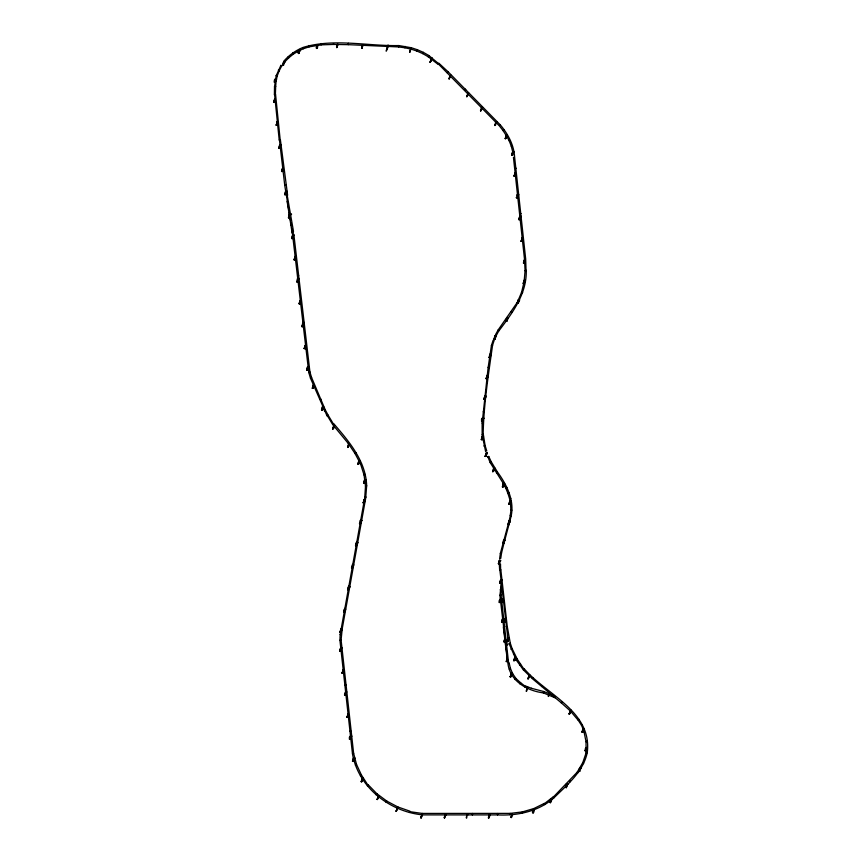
<?xml version="1.0" encoding="UTF-8"?>
<svg xmlns="http://www.w3.org/2000/svg" width="861" height="861" viewBox="0 0 861 861"><rect width="100%" height="100%" fill="white"/><g stroke="black" fill="none" stroke-linecap="round" stroke-linejoin="round"><path stroke-width="1.29" d="M584.985 750.727L585.975 750.437L584.985 750.727C584.931 746.207 589.042 746.659 585.975 750.814M585.824 747.703L585.889 747.811M587.062 747.391L586.879 748.263L587.17 747.391M500.607 560.425L499.402 563.837L498.422 563.729L499.423 560.296L500.467 560.834M498.422 563.729L499.423 560.296M499.402 563.837L498.433 563.352M500.456 561.211L500.51 560.414M287.326 195.964L293.461 231.211L293.203 233.309M504.288 626.055L504.837 626.539M276.112 80.869L275.671 86.477L274.508 86.832L276.177 75.779L280.987 65.156M524.101 281.859L525.081 270.666L526.243 270.322C526.975 293.827 512.338 313.06 498.928 330.807L498.25 329.795L517.461 302.125M525.242 280.288L524.112 283.71L523.165 283.183L524.155 283.334L525.339 280.309L524.08 280.643M524.155 280.126L523.972 280.901M525.027 281.17L525.339 280.309M488.209 375.913L487.111 378.894L486.131 378.722L487.165 375.288L488.348 375.504L487.122 375.654M486.034 396.394L484.851 399.418L483.86 399.246L485.001 395.823M486.131 378.722L487.165 375.288M481.557 420.921C483.624 422.385 479.631 420.039 482.547 417.854L483.731 418.069L483.398 418.92M483.86 399.246L484.904 395.812M487.111 378.894L486.174 378.356M481.503 421.287L482.547 417.854M482.644 417.876L483.678 418.435M488.026 376.354L488.252 375.482M485.895 396.803L485.981 396.006M483.538 418.844L483.624 418.048M421.772 814.431C424.451 813.602 418.059 823.202 422.364 813.839M445.159 814.463L445.761 813.957L445.858 814.937L444.341 817.885L445.75 813.86M466.35 817.918L467.771 813.989M489.371 814.517C491.911 813.742 485.658 823.331 489.963 813.925M368.142 785.426L361.383 774.932L360.372 775.847L361.459 775.072L356.465 764.299L355.378 765.074L356.519 764.45L353.613 753.224L352.472 753.849L353.634 753.343L341.096 639.917L339.934 640.433L341.096 640.035L342.194 628.971L365.914 496.948L364.935 496.732L340.127 634.794L339.934 640.423L352.472 753.849C358.208 787.115 389.355 811.406 422.041 814.818L422.46 814.904M488.994 357.423L489.974 357.638L488.994 357.423L489.909 354.398L491.168 354.614M490.049 353.989L490.092 354.377M491.125 354.215L489.974 357.638M365.279 500.155L364.171 503.136L363.191 502.91L364.257 499.477L365.43 499.746L364.181 499.843M359.489 523.488L360.468 523.714L359.489 523.488L360.555 520.055L361.728 520.324L360.468 523.714M363.191 502.91L364.257 499.477M355.518 545.626L356.572 542.193L357.756 542.473L356.486 545.852L355.518 545.626L356.572 542.193M364.171 503.136L363.267 502.544M351.514 567.905L352.483 568.142L351.514 567.905L352.569 564.472L353.742 564.751L353.397 565.591M353.527 565.526L352.418 565.365L352.569 564.472M365.15 500.23L365.43 499.746L365.215 500.521M348.587 589.86L347.607 589.634L348.673 586.19L349.846 586.47L348.888 589.01M349.781 586.836L348.597 586.556L347.607 589.634M345.702 609.125L344.594 612.106L343.614 611.87L344.777 608.458M348.522 587.084L348.673 586.19M361.631 520.302L361.588 520.733M339.944 632.308L340.999 628.874L342.183 629.143L340.913 632.534L339.944 632.308L341.107 628.896M343.614 611.87L344.68 608.436M357.606 542.882L357.649 542.441M349.631 587.245L349.749 586.449M340.913 632.534L340.02 631.942M342.032 629.552L342.075 629.122M509.088 521.013L510.422 515.05L511.391 515.298L504.255 542.236M501.263 584.371L499.897 595.457L507.936 663.508C509.927 681.105 527.266 690.888 543.356 692.868L543.732 691.523L531.355 688.262M276.09 80.977L277.328 75.542L276.359 75.284M274.379 81.967C276.359 83.603 272.517 80.923 275.369 78.9L276.542 79.201L275.574 81.741M274.293 82.333L275.369 78.9M276.177 80.041L276.446 79.18M524.123 281.741L521.497 292.589L522.466 292.848M504.255 542.215L501.532 553.031L500.392 553.257L509.099 520.97L510.013 521.691M411.127 48.786L409.588 52.058L410.923 48.076M409.997 52.177L409.814 51.208M411.332 48.194L409.588 52.058M502.684 543.13L503.642 543.42L502.684 543.13L503.771 539.696L504.933 540.051L504.686 540.816M507.904 524.371L508.873 524.661L507.904 524.371L508.851 521.335M508.916 521.465L510.056 521.249M503.771 539.696L503.524 540.46M493.116 340.278L491.405 345.573L488.112 367.722L482.117 423.483L482.16 434.783L485.647 451.691M494.246 340.095L492.363 345.896L491.405 345.573L492.567 345.272C488.413 374.976 483.634 404.896 483.15 434.859M417.208 50.605L417.477 49.777L411.407 47.753L398.847 45.558C367.227 46.203 334.165 38.078 303.19 47.377C295.99 50.304 289.479 54.792 284.313 60.625M421.944 813.828L422.041 814.904L497.55 814.915C517.622 815.884 538.728 811.428 554.064 797.727C567.345 784.672 583.231 771.725 587.288 752.536C592.293 711.304 546.703 694.967 524.252 668.814L523.38 669.88L532.259 678.619L561.211 702.77L562.018 701.64L561.168 702.737L570.488 711.111M553.3 797.092L577.225 772.145M350.954 731.15L349.964 731.161M544.087 803.926L553.569 796.522L554.064 797.727M544.765 804.626L544.4 803.345L533.755 808.587M276.306 79.976L275.294 79.427M281.891 65.597L279.093 71.032L278.361 70.096L279.308 70.451L277.113 76.145L276.177 75.779M282.688 64.661L283.689 61.562L284.69 62.218L283.517 65.21L282.688 64.661L283.517 65.21M283.215 63.52L283.915 61.26L284.916 61.917L284.539 62.627M273.712 101.727L274.81 98.681L273.755 102.115L274.745 102.093L273.755 102.115M298.939 50.013L299.434 49.432L300.08 50.39L298.584 53.522L298.046 52.736L299.294 49.841M298.046 52.736L298.961 50.196M298.584 53.522L300.08 50.39M303.018 47.872L303.535 48.668L298.154 51.186M277.812 123.543L277.21 125.243L276.23 125.254L277.167 121.831C279.287 121.078 277.651 123.683 278.361 121.81M276.23 125.254L277.274 121.821M288.812 210.127L284.765 185.535L279.405 139.676L280.385 139.654L287.628 195.339M280.212 140.16L275.552 94.29L274.562 94.301L279.222 140.171M280.783 145.627L280.89 144.842L279.696 144.852L278.749 148.275L279.739 148.264L280.342 146.574M278.749 148.275L279.739 145.229L280.783 144.842M279.997 147.037L280.6 145.348M316.45 48.507C318.462 40.133 317.913 51.208 316.191 47.635L317.096 45.095M316.848 48.442L317.505 45.03M283.473 168.939L282.569 171.479L281.59 171.49L282.634 168.067M281.59 171.49L282.526 168.067M333.487 43.545L333.616 44.438L321.078 44.869L321.131 43.491L321.218 44.858L309.034 46.871L308.948 45.504L309.174 46.838L303.427 48.711M338.104 44.6L336.586 47.549L337.426 44.115M336.586 47.549L337.846 44.126M286.788 191.196C286.1 193.068 287.725 190.442 285.604 191.26L284.679 194.672L285.658 194.618L286.261 192.929M284.679 194.672L285.669 191.637L286.853 191.572M288.5 217.865L289.479 217.811L288.5 217.865L289.274 214.863C289.178 213.689 292.148 213.087 291.459 214.658M288.435 217.489L289.425 214.454M293.257 236.818L292.654 238.519L291.664 238.529L292.611 235.107L293.795 235.085L293.558 235.968L293.698 235.085M291.664 238.529L292.536 235.613M363.127 45.342L361.62 48.367L362.492 44.933M361.62 48.367L362.911 44.955M294.107 259.882L295.054 256.46L296.281 256.815L295.097 259.871L294.107 259.882L295.151 256.46M296.001 257.321L296.238 256.438M297.475 279.276L297.572 278.49L298.756 278.458L297.615 281.891L296.582 281.525L297.615 281.891M296.625 281.913L297.572 278.49M298.756 278.458L298.519 279.351L298.659 278.469M386.697 49.497C391.411 35.075 382.338 61.239 388.214 46.559M299.101 303.556L300.091 300.511L301.275 300.489L300.134 303.911L299.101 303.556L300.134 303.911M299.144 303.933L300.015 301.006M302.598 321.53L303.578 321.519M302.598 324.08L302.695 323.284L303.879 323.262L302.738 326.696L301.705 326.33L302.738 326.696M301.748 326.706L302.695 323.284M303.879 323.262L303.642 324.145L303.782 323.262M304.224 348.361L305.214 345.315L306.398 345.293L305.257 348.716L304.224 348.361L305.257 348.716M304.267 348.737L305.138 345.81M306.398 345.293L306.161 346.176M306.699 370.004L307.646 366.582L308.873 366.937L307.689 369.982L306.699 370.004L307.646 366.582M313.232 385.75L313.232 384.975L314.34 384.673L314.061 385.201M313.91 386.417L313.307 388.107L312.382 388.365L313.081 385.384M312.382 388.365L314.243 384.706M313.307 388.107L313.759 386.051M429.962 62.003C436.43 49.615 426.26 70.58 431.996 58.57M430.296 62.261L431.2 59.721M506.871 135.478L507.14 134.929L506.128 135.425L505.353 138.761L506.354 135.758L503.104 130.646L504.126 129.753L503.158 130.711L499.369 125.889L438.195 63.811L438.873 63.219L448.043 71.721L500.338 124.931C507.979 133.929 513.888 144.896 514.598 156.863L525.684 258.957L526.06 270.817L525.07 270.774L524.521 259.409M438.701 63.714L428.864 55.524L423.343 52.349L417.477 49.777L417.036 51.1L410.955 49.077M323.424 406.876L322.455 406.769L321.616 410.159L322.531 409.911L323.467 406.5M321.616 410.159L322.455 406.769M322.531 409.911L322.993 407.845M447.15 72.754L448.032 71.7M450.626 75.391L449.184 78.943L449.98 75.596M449.184 78.943L450.766 74.982M448.893 78.642L450.217 76.392M333.551 424.204L328.127 415.196L327.288 415.594L332.712 424.602L348.371 443.576M332.604 428.832L333.616 425.84L334.542 425.248L332.604 428.832L333.637 428.66L334.283 425.808M332.863 429.155L334.466 425.302M466.576 96.432L468.449 92.784L466.856 96.733L467.889 94.183M466.856 96.733L468.739 93.074L468.201 93.343M349.577 444.502L347.833 447.451L348.608 444.115L349.469 444.028M347.833 447.451L348.608 444.115M347.607 447.117L349.049 445.019M482.246 107.065L480.739 110.961L481.46 107.668L482.321 107.001M480.739 110.961L482.612 107.302M480.449 110.66L481.762 108.411M357.821 463.939L358.822 460.926L359.876 460.517C359.995 462.174 357.154 465.457 358.703 463.595M358.015 464.283L358.822 460.926M358.897 463.95L359.79 460.549M364.569 479.695L363.633 483.118L364.612 483.086L365.753 479.652L364.72 480.072M363.633 483.118L364.623 480.072L365.645 479.652M495.656 122.23L495.839 122.972L495.656 122.23L496.808 121.864M496.56 122.423L494.935 125.512L495.516 122.639M494.935 125.512L496.528 121.562M366.485 486.228L366.668 485.722C365.871 461.055 348.963 441.338 333.67 423.623L332.884 424.107M360.339 520.819L360.555 520.055M357.53 543.237L356.508 542.559M505.127 138.427L506.569 136.329M352.483 568.142L353.161 566.075M505.353 138.761L506.193 138.363L507.054 134.973M512.79 152.085L511.283 146.198L512.424 145.574L511.316 146.295L509.195 140.806L510.132 140.58M511.66 154.754L512.65 151.708L513.834 151.697L512.682 155.12L511.66 154.754L512.682 155.12M511.703 155.131L512.682 152.085L513.877 152.074M341.957 629.918L341.031 629.262M513.726 152.483L513.769 152.074M514.426 157.359L513.436 157.369L524.521 259.462M339.664 650.905L340.655 647.849L341.839 647.859L340.687 651.282L339.664 650.905L340.687 651.282M339.697 651.282L340.655 647.849M341.839 647.859L341.591 648.742M515.653 174.449L515.039 176.139L514.06 176.15L515.104 172.727M514.06 176.15L515.147 173.104M342.108 672.925L343.087 669.88L344.282 669.88L343.13 673.302L342.108 672.925L343.13 673.302M342.14 673.302L343.195 669.88M344.282 669.88L344.034 670.762M517.364 194.468L517.332 195.35L517.364 194.468L518.591 194.834L517.407 197.879L516.374 197.513L517.407 197.879M516.417 197.89L517.407 194.844L518.591 194.834M518.559 194.457L518.311 195.339L518.451 194.457M344.529 694.902L345.519 691.857L346.703 691.846L345.552 695.268L344.529 694.902L345.552 695.268M344.572 695.279L345.562 692.233L346.606 691.846M518.785 219.63L519.732 216.208L520.959 216.574L519.764 219.62L518.785 219.63L519.764 216.585L520.959 216.574M520.916 216.197L520.679 217.08L520.819 216.197M348.899 714.748L347.995 717.288L347.005 717.299L348.048 713.877M347.005 717.299L348.092 714.253M522.089 237.948L521.142 241.371L522.132 241.371L523.273 237.937L522.089 237.948L522.057 238.831M521.142 241.371L522.132 238.325L523.273 237.937M349.394 738.942C351.622 739.986 347.435 738.437 350.384 735.897L351.579 735.886L351.471 736.672M349.437 739.319L350.427 736.273L351.611 736.263M351.331 736.768L351.579 735.886M493.88 339.062L494.946 339.116L493.88 339.062L495.021 335.639L496.14 336.102L495.71 336.909L494.871 335.973M494.795 339.449L496.14 336.102M524.435 262.745L523.456 263.079L524.36 260.151M523.456 263.079L524.435 259.645M490.339 356.422L491.082 354.646M505.762 320.927L506.828 321.142L505.762 320.927L506.978 317.515L508.001 318.15L507.635 318.861M506.279 319.765L506.828 317.924M506.602 321.444L508.001 318.15M488.155 376.279L488.348 375.504M352.536 761.35L353.43 757.938L354.689 758.154L353.494 761.221L352.536 761.35L353.527 758.315L354.689 758.154M523.133 283.56L524.123 280.492L525.307 280.675M354.592 757.788L354.409 758.67L354.495 757.798M518.3 299.951L517.45 302.631L518.387 303.007L517.31 302.975L518.451 299.542L519.57 300.005L519.151 300.812M518.236 303.352L519.42 300.403L518.548 299.585M482.16 434.783L483.312 434.245L485.109 445.567L483.957 446.116L485.087 445.46L486.777 451.035M481.364 439.68L482.289 436.258L481.364 439.68L482.343 439.627L483.473 436.193M361.179 781.627L362.19 778.624L363.181 778.118L361.179 781.627L362.244 781.54L363.094 778.161M361.416 781.96L362.416 778.957L363.417 778.452M486.034 453.069L485.184 456.459L486.121 456.255L487.175 452.821L486.271 453.413M367.313 785.845L368.207 784.791L376.87 793.713L375.977 794.757L376.741 793.594L386.869 801.15L386.105 802.312L386.729 801.064L398.008 807.037M485.184 456.459L487.078 452.843L487.025 453.715M503.018 482.967L490.167 462.594L487.821 456.717L488.736 456.438L491.254 461.819M488.768 456.502L487.649 457.213M490.167 462.594L491.2 461.722L497.464 472.032L496.42 472.904L497.4 471.936C506.537 484.377 514.491 499.918 511.219 515.793L510.229 515.631L511.025 509.551L511.832 510.218M494.612 467.943L493.633 471.365L492.761 471.72L493.557 468.362L494.72 468.319M492.761 471.72L493.762 468.718L494.806 468.287M492.557 471.376L494.042 469.331M378.582 795.596L377.247 799.557L378.496 795.941M377.247 799.557L378.409 796.102M503.158 484.13L504.568 483.688L503.384 486.766L502.501 487.089L503.351 484.485M502.501 487.089L503.308 483.721M503.384 486.766L504.374 483.333M397.362 807.661L396.297 811.331L397.459 807.338M397.201 808.77L396.964 808.167M396.297 811.331L397.653 808.038M509.658 498.939L510.81 498.39L509.68 499.057L507.968 493.482L509.099 492.815L507.99 493.557L505.751 488.09L506.86 487.358L505.794 488.176L502.975 482.903M511.036 500.704L509.906 504.137L508.926 504.191L509.949 500.768M508.926 504.191L509.852 500.768M508.754 521.701L509.002 520.937M508.873 524.661L509.884 521.755M509.916 522.046L510.164 521.282M503.642 543.42L504.654 540.525M409.61 811.622L422.331 813.451M409.492 812.493L409.954 811.18L397.847 806.961M507.839 638.141L499.821 569.595L500.811 569.584L507.237 626.302L510.293 643.167L509.152 643.77L516.223 660.01L523.38 669.88L524.166 669.406L520.539 664.1L519.57 665.058L520.593 664.165L517.246 659.106M500.628 570.133L500.51 563.966M499.692 583.134L500.628 579.711L501.866 580.066L500.671 583.112L499.692 583.134L500.736 579.711M501.823 579.69L501.586 580.572M420.943 817.864L422.191 814.431M499.24 602.226C501.468 603.249 497.271 601.753 500.23 599.191L501.414 599.159L501.134 599.665M499.294 602.614L500.23 599.191M502.157 601.333L502.942 599.127L501.898 602.56L502.835 602.162M501.543 621.696L502.533 618.661L503.771 619.005L502.576 622.062L501.597 622.083L502.533 621.685L503.717 618.628L503.62 619.414M501.597 622.083L502.458 619.156M505.041 618.607L504.062 621.653L505.084 622.008L504.105 622.029C504.072 617.305 508.012 618.155 505.084 622.008M506.236 618.575L505.999 619.468M505.515 640.11L504.912 641.811L503.933 641.832L504.966 638.41M503.933 641.832L504.869 638.41M508.453 639.971L507.85 641.671L506.881 641.768L507.786 638.356L508.959 638.238L508.894 639.023M507.097 640.541L507.968 638.722M444.341 817.885L445.578 814.463M507.85 641.671L508.959 638.238M509.152 643.77L510.272 643.092L512.123 648.634L510.993 649.312L512.091 648.559L517.289 659.182M506.268 661.625L507.064 658.611C507.893 660.441 506.268 662.561 506.225 661.248M515.696 657.912L514.781 660.452L513.909 660.796L514.706 657.427L515.965 657.373M513.909 660.796L514.706 657.427M514.781 660.452L515.19 658.407M510.917 673.926L512.327 673.593L511.143 676.66L510.218 676.907L511.068 674.292M510.218 676.907L512.08 673.248M511.143 676.66L511.595 674.604M512.026 673.636L512.177 673.227M515.072 679.587L515.922 678.49L520.571 682.687L519.721 683.785L520.442 682.59L525.554 686.594M527.944 678.5C531.807 669.201 526.028 683.16 528.632 677.919L529.235 676.219M525.006 687.293L525.511 685.98L531.485 688.305M528.256 678.791L529.537 676.509M526.125 691.189L527.341 687.831M527.406 687.659L527.954 687.39L527.589 688.38M526.534 691.34L527.739 687.982M488.542 817.95L489.791 814.517M548.209 696.237L549.296 693.191L548.532 696.495M533.917 808.533L522.25 811.945L522.455 813.29L522.412 811.912L510.089 813.397L510.121 814.775M511.23 817.552L511.929 814.129L511.23 817.552L512.596 814.958M532.841 812.988C534.703 805.196 534.477 815.313 532.378 812.171L533.422 809.039M533.217 812.849L532.755 812.031L533.659 809.48M569.056 713.844L570.875 710.142L570.036 713.521L569.056 713.844L570.036 713.521M569.358 714.124L571.187 710.422M570.628 710.702L571.123 710.476M551.567 799.944L550.34 802.721L549.673 802.011L550.696 798.89L551.664 799.923M549.673 802.011L551.008 798.664M550.34 802.721L551.503 799.74L550.696 798.89M582.413 724.994L581.487 725.253L583.812 730.688M582.757 729.202L584.167 728.837L582.983 731.915L582.068 732.173L582.919 729.568M582.068 732.173L582.908 728.793M582.983 731.915L583.424 729.859M566.742 783.693C566.107 785.587 566.495 782.541 567.657 784.457L566.215 787.707L565.462 787.072L566.064 785.383M566.215 787.707L567.388 784.726L566.473 783.962M580.594 768.722L580.863 768.27C579.787 766.484 579.012 769.734 579.894 767.754M578.022 772.726L576.956 772.758M578.614 771.122L579.69 771.262L578.614 771.122L579.797 767.7M579.496 771.585L580.777 768.216M527.556 687.25L527.621 688.294M517.386 302.254L521.712 291.976L522.638 292.353M519.28 300.747L519.57 300.005M495.118 335.672L494.881 336.048M495.516 334.671L498.25 329.795L499.143 330.247L496.227 335.618M577.128 772.263L582.789 762.609L583.672 763.083M580.863 768.27L580.529 768.991M395.92 811.137L396.372 810.384M507.495 645.083C508.948 642.769 504.342 644.523 505.773 645.115M507.064 317.569L506.881 318.075M284.001 61.325L283.818 61.82M378.98 795.779L377.936 796.328M376.903 799.309L377.839 798.9M431.318 59.28L432.061 58.505M284.905 61.744L288.909 57.687L288.317 56.568L288.844 57.752L293.321 54.125L292.805 52.941L293.224 54.189L298.24 51.143M566.323 784.371L566.818 783.758M567.238 785.124L567.657 784.457M565.462 787.072L566.495 787.438M530.021 675.153L529.537 675.379M494.644 125.222L495.645 124.963M506.128 135.425L507.366 135.274M513.716 660.441L514.587 660.096M359.015 461.27L360.07 460.872M516.223 660.01L517.106 659.677M361.491 463.756L360.608 464.079L355.012 453.499L356.077 452.682L355.066 453.586L348.307 443.501M503.491 484.076L504.568 483.688M502.307 486.734L503.201 486.422M583.069 729.159L583.909 728.503M581.907 731.818L582.822 731.549M312.231 387.999L313.156 387.751M322.606 407.135L323.714 406.833M321.465 409.793L322.38 409.545M510.067 676.542L510.993 676.294M485.044 456.093L486.121 456.255M352.44 760.973L353.494 761.221M511.014 816.669L511.638 817.498M507.872 638.733L509.045 638.614M507.764 641.294L506.881 641.768M284.614 194.295L285.658 194.618M481.299 439.304L482.343 439.627M508.862 503.814L509.906 504.137M363.579 482.741L364.612 483.086M500.682 580.088L501.866 580.066M499.649 582.757L500.671 583.112M500.273 599.568L501.317 599.17M503.771 619.005L502.533 618.661M505.095 618.984L506.279 618.962M503.879 641.456L504.912 641.811M292.654 235.483L293.849 235.462M291.621 238.153L292.654 238.519M294.064 259.505L295.097 259.871M297.615 278.867L298.799 278.846M301.318 300.866L300.241 300.887M302.738 323.671L303.922 323.639M306.441 345.67L305.364 345.691M307.689 366.958L308.873 366.937M306.656 369.627L307.689 369.982M278.404 122.187L277.167 121.831M276.187 124.877L277.21 125.243M278.706 147.898L279.739 148.264M281.547 171.113L282.569 171.479M510.196 813.387L422.127 813.43M346.961 716.922L347.995 717.288M514.017 175.773L515.039 176.139M518.742 219.254L519.764 219.62M521.099 240.994L522.132 241.371M340.687 648.236L341.871 648.236M344.314 670.256L343.087 669.88M445.858 814.937L445.331 813.86M467.867 814.969L467.34 813.893M444.254 817.003L444.76 817.896M466.264 817.024L466.77 817.918M488.456 817.057L488.962 817.95M420.868 816.971L421.363 817.864M336.511 46.655L337.006 47.549M333.562 44.438L348.242 44.664L348.35 43.287M348.21 44.664L398.718 46.946L398.847 45.558L398.611 46.935L404.918 47.785L405.154 46.419L404.831 47.775L411.084 49.109M386.664 48.614L387.116 49.518M361.577 47.473L362.04 48.388M585.975 747.682L587.17 747.768M499.402 560.672L500.596 560.802M360.479 520.421L361.663 520.69M347.683 589.268L348.662 589.494M503.674 540.051L504.826 540.407M583.5 763.578L582.553 763.244L586.158 752.708L587.288 752.536L586.115 752.966L586.029 741.655L587.191 741.235L586.04 741.805L583.769 730.515M416.939 51.068L422.794 53.63L423.343 52.349L422.686 53.576L428.208 56.761L428.864 55.524L428.089 56.675L438.098 64.371M554.979 697.754L543.237 692.825L543.732 691.523L552.428 695.075L555.151 697.259M579.614 768.023L580.68 768.582M506.763 317.827L507.786 318.452M280.815 65.662L281.655 66.189M549.985 801.785L550.653 802.495M570.38 711.003L578.334 720.42L579.281 719.419L578.258 720.313L581.573 725.392M507.172 659.074L503.33 626.948M514.932 173.233L515.007 172.727M512.618 673.668L516.083 678.662M299.079 49.604L299.725 50.562M298.401 52.564L298.939 53.35M506.397 135.64L509.249 140.903M512.715 673.84L510.422 668.394L509.325 669.137L510.465 668.523L509.088 662.895M360.544 463.928L364.085 475.057L365.215 474.389L364.052 474.906L365.505 486.25M508.657 663.454L501.048 594.951L499.897 595.457L501.059 595.069L501.274 589.441L500.112 589.828L501.263 589.581L501.446 583.876M286.681 191.196L286.702 191.981M285.604 191.26L285.594 192.132M289.242 212.71L289.673 215.304M290.092 217.887L290.523 220.481M290.943 223.064L291.373 225.657M291.804 228.24L308.787 372.555L310.444 378.14L327.115 416.067L328.17 415.25L325.329 409.976L324.263 410.805L325.361 410.051L311.542 377.398L310.444 378.14L311.574 377.484L309.917 371.909L308.787 372.555L309.938 371.995L293.838 234.278M287.1 201.313L292.17 233.18M501.715 579.69L501.715 580.475M506.128 618.585L506.128 619.371M500.628 579.711L500.596 580.594M502.835 599.138L502.802 600.009M296.141 256.438L295.054 256.46M301.178 301.275L301.178 300.489L301.038 301.372M306.301 345.293L306.301 346.079M308.733 366.56L308.55 367.066M278.254 121.81L278.254 122.596M523.176 237.937L523.176 238.723M519.732 216.208L519.689 217.09M344.174 669.88L344.174 670.665M341.742 647.859L341.731 648.645M489.543 813.925L489.64 814.99M499.337 564.429L499.649 570.1M510.573 504.514L510.842 510.175M274.508 86.832L274.39 94.796L275.38 94.893L275.681 86.423L274.508 86.832M365.505 486.088L364.752 497.314L365.742 497.443L366.668 485.722L365.505 486.088M500.392 553.257L499.595 558.8L500.758 558.423L501.543 552.956L500.392 553.257M345.121 685.302L346.111 685.291L345.121 685.302M284.937 185.04L285.927 185.018L284.937 185.04M297.583 275.66L298.573 275.649L297.583 275.66M319.84 399.418L320.755 399.17L319.84 399.418M464.897 89.878L465.618 89.329L464.897 89.878M499.541 125.394L500.338 124.931L499.541 125.394M340.31 634.299L341.107 634.998L340.31 634.299M514.846 168.218L515.836 168.207L514.846 168.218M519.775 213.593L520.765 213.582L519.775 213.593M488.284 367.227L489.091 367.916L488.284 367.227M511.219 311.456L511.897 312.457L511.23 311.434M483.344 411.816L484.151 412.473L483.344 411.816M482.289 422.988L483.096 423.634L482.289 422.988M513.533 654.252L514.458 653.994L513.533 654.252M472.474 813.494L472.377 814.883L472.474 813.494M532.442 678.124L533.142 677.553L532.442 678.124M541.752 686.497L542.419 685.894L541.752 686.497M497.626 813.527L497.55 814.915L497.647 813.527M569.691 780.615L570.305 781.702L569.724 780.572"/></g></svg>
